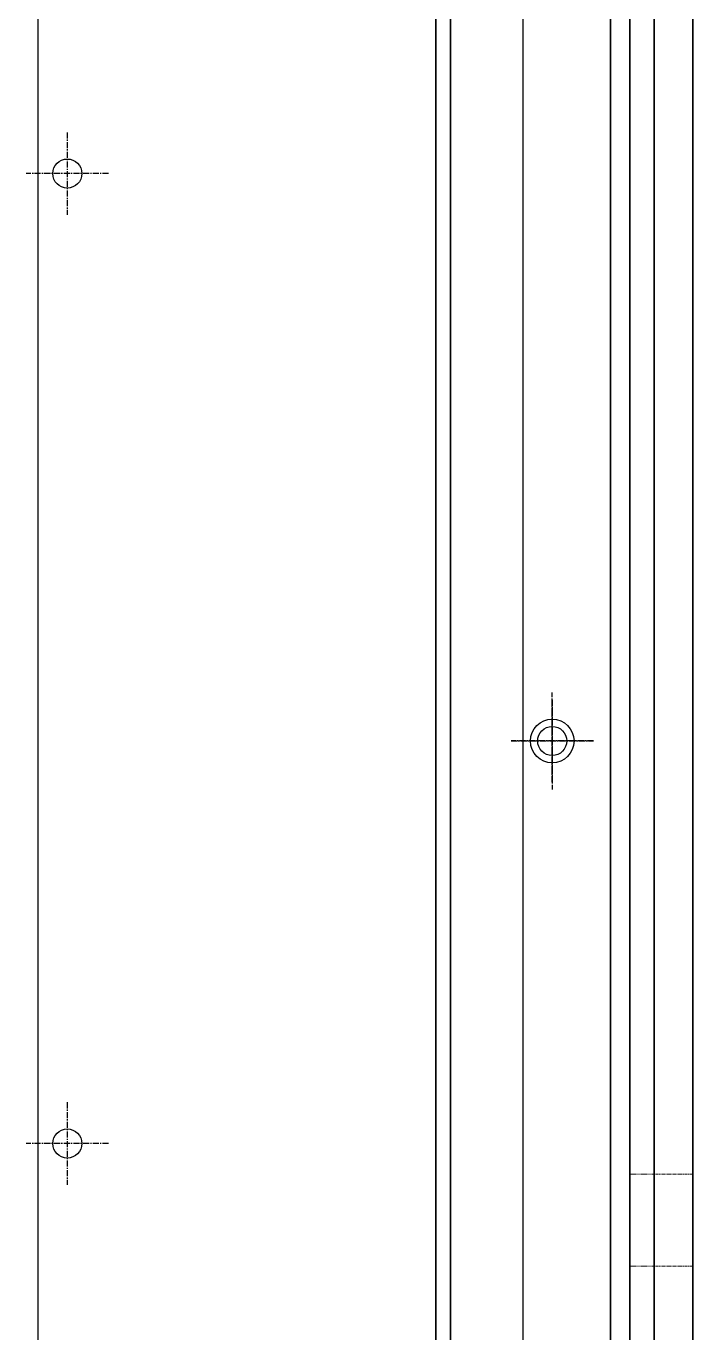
# Model space of a CAD drawing. Header units: millimetres. Extents: x 2197 to 34309, y 1850 to 24558.
# Drawn here: x 13599.3 to 13736.8, y 11574 to 11843.4 of the extents above; entities that cross this region are included whole.
import ezdxf

# ---------------------------------------------------------------- set-up
doc = ezdxf.new("R2010")
doc.units = ezdxf.units.MM
doc.linetypes.add('CENTER', pattern=[2, 1.25, -0.25, 0.25, -0.25])
doc.linetypes.add('DASHED', pattern=[15, 12, -3])
doc.layers.add('center', color=1, linetype='CENTER')

# ---------------------------------------------------------------- blocks, each defined once
blk = doc.blocks.new('A$C474D29AC')
for p, q in [((0, 0), (0, 1409)), ((42, 0), (42, 1409))]:
    blk.add_line(p, q)
blk.add_circle((21, 259), 4.5)
at = {"layer": 'center'}
for p, q in [((21, 267.5), (21, 250.5)), ((21, 265.97), (21, 248.97)), ((29.5, 259), (12.5, 259))]:
    blk.add_line(p, q, dxfattribs=at)
blk = doc.blocks.new('A$C637D7238')
at = {"color": 7, "lineweight": 35}
for p, q in [((40, 0), (40, 2540)), ((45, 0), (45, 2540)), ((45, 0), (45, 2540)), ((53, 0), (53, 2540)), ((36, 2520), (36, 1290)), ((40, 2520), (40, 1290)), ((0, 2490), (0, 1272)), ((40, 1290), (40, 2480))]:
    blk.add_line(p, q, dxfattribs=at)
at = {"color": 7, "linetype": 'DASHED', "lineweight": 13}
for p, q in [((40, 60.06), (40, 2479.79)), ((45, 66), (45, 2474)), ((45, 66), (45, 2474)), ((45, 70), (45, 2470)), ((53, 1274), (53, 2444.75))]:
    blk.add_line(p, q, dxfattribs=at)
at = {"color": 7, "linetype": 'DASHED', "lineweight": 13, "ltscale": 0.008333}
for p, q in [((45, 1440.7), (40, 1440.7)), ((45, 1440.7), (40, 1440.7)), ((45, 1421.7), (40, 1421.7)), ((45, 1421.7), (40, 1421.7))]:
    blk.add_line(p, q, dxfattribs=at)
at = {"color": 7, "linetype": 'DASHED', "lineweight": 13, "ltscale": 0.013333}
for p, q in [((45, 1440.7), (53, 1440.7)), ((45, 1440.7), (53, 1440.7)), ((45, 1421.7), (53, 1421.7)), ((45, 1421.7), (53, 1421.7))]:
    blk.add_line(p, q, dxfattribs=at)
blk = doc.blocks.new('A$C7585302F')
blk.add_line((15, 9.5), (15, 2715.5))
for centre in [(21, 1662.5), (21, 1462.5)]:
    blk.add_circle(centre, 3)
at = {"layer": 'center'}
for p, q in [((21, 1671), (21, 1654)), ((29.5, 1662.5), (12.5, 1662.5)), ((21, 1471), (21, 1454)), ((29.5, 1462.5), (12.5, 1462.5))]:
    blk.add_line(p, q, dxfattribs=at)
blk = doc.blocks.new('A$C7FE17281')
for p, q in [((0, 2966), (0, 0)), ((15, 0), (15, 2966))]:
    blk.add_line(p, q)
blk.add_circle((21, 1772), 3)
at = {"layer": 'center'}
for p, q in [((21, 1765.03), (21, 1782.03)), ((21, 1780.5), (21, 1763.5)), ((21, 1763.5), (21, 1780.5)), ((21, 1778.97), (21, 1761.97)), ((12.5, 1772), (29.5, 1772)), ((12.5, 1772), (29.5, 1772))]:
    blk.add_line(p, q, dxfattribs=at)
blk = doc.blocks.new('1')
at = {"color": 2}
blk.add_blockref('A$C7FE17281', (13686.83, 9924.03), dxfattribs=at)
at = {"color": 7}
for name, p in [('A$C7585302F', (13586.83, 10150.53)), ('A$C637D7238', (13683.84, 10166.03))]:
    blk.add_blockref(name, p, dxfattribs=at)
blk.add_blockref('A$C474D29AC', (13686.83, 11437.03))

msp = doc.modelspace()

# ---------------------------------------------------------------- block references
msp.add_blockref('1', (0, 0))

doc.saveas('drawing.dxf')
